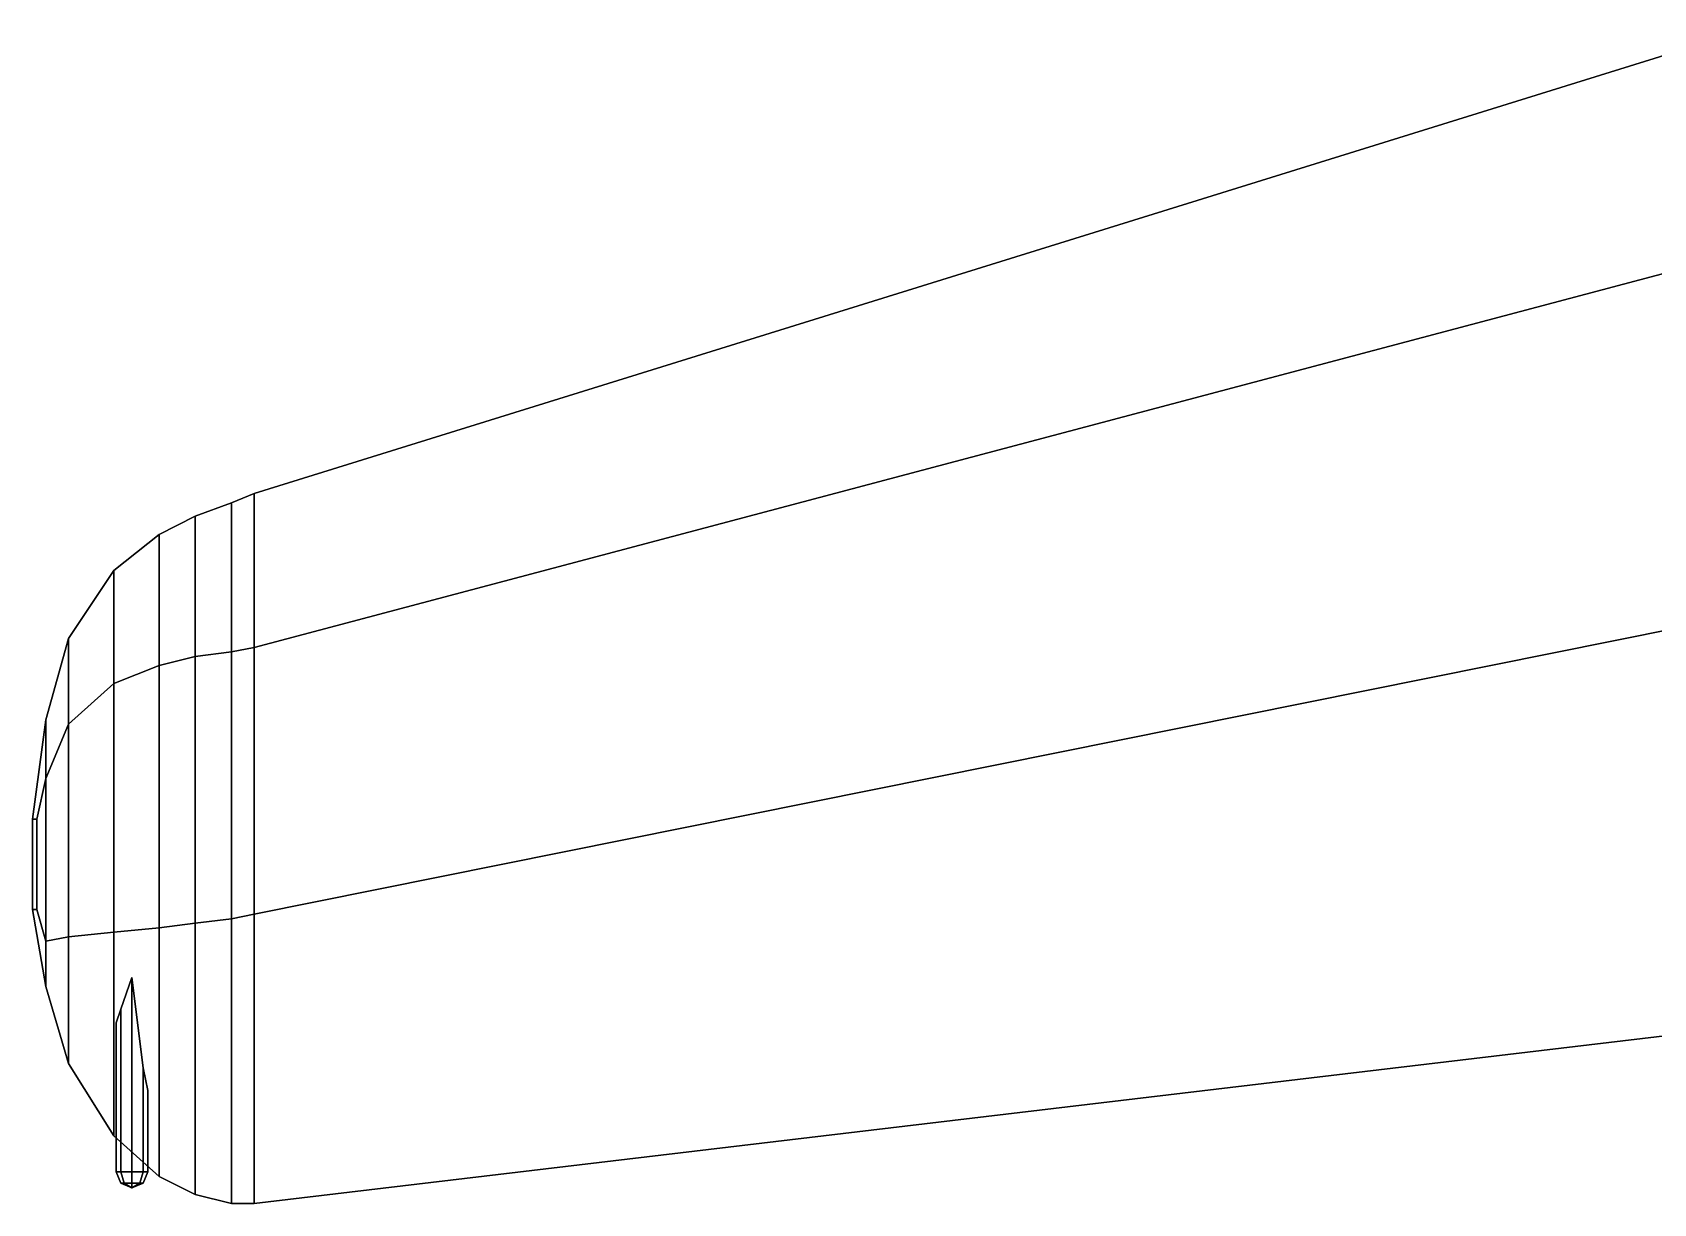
# Model space of a CAD drawing. Header units: millimetres. Extents: x -5.8 to 5.8, y -5.2 to 28.7.
# Drawn here: x -5.81 to -2.226, y -0.62 to 1.97 of the extents above; entities that cross this region are included whole.
import ezdxf

# ---------------------------------------------------------------- set-up
doc = ezdxf.new("R2010")
doc.units = ezdxf.units.MM
doc.layers.add('w2', color=4, linetype='Continuous')

msp = doc.modelspace()

# ---------------------------------------------------------------- linework, layer by layer
at = {"layer": 'w2'}
for points in [[(-5.32, 0.61, -0.42), (-2.04, 1.48, -0.68), (-2.04, 1.97, -0.54), (-5.32, 0.95, -0.35)], [(-5.32, 0.95, -0.35), (-2.04, 1.97, -0.54), (-2.04, 1.48, -0.37), (-5.32, 0.61, -0.27)], [(-2.04, 0.68, -0.68), (-2.04, 1.48, -0.68), (-5.32, 0.61, -0.42), (-5.32, 0.02, -0.42)], [(-5.32, 0.61, -0.27), (-2.04, 1.48, -0.37), (-2.04, 0.68, -0.37), (-5.32, 0.02, -0.27)], [(-5.37, 0.6, -0.41), (-5.32, 0.61, -0.42), (-5.32, 0.95, -0.35), (-5.37, 0.93, -0.34)], [(-5.37, 0.93, -0.34), (-5.32, 0.95, -0.35), (-5.32, 0.61, -0.27), (-5.37, 0.6, -0.27)], [(-5.53, 0.57, -0.38), (-5.45, 0.59, -0.4), (-5.45, 0.9, -0.34), (-5.53, 0.86, -0.33)], [(-5.53, 0.86, -0.33), (-5.45, 0.9, -0.34), (-5.45, 0.59, -0.26), (-5.53, 0.57, -0.26)], [(-5.45, 0.59, -0.4), (-5.37, 0.6, -0.41), (-5.37, 0.93, -0.34), (-5.45, 0.9, -0.34)], [(-5.45, 0.9, -0.34), (-5.37, 0.93, -0.34), (-5.37, 0.6, -0.27), (-5.45, 0.59, -0.26)], [(-5.63, 0.53, -0.36), (-5.53, 0.57, -0.38), (-5.53, 0.86, -0.33), (-5.63, 0.78, -0.31)], [(-5.63, 0.78, -0.31), (-5.53, 0.86, -0.33), (-5.53, 0.57, -0.26), (-5.63, 0.53, -0.26)], [(-5.73, 0.44, -0.34), (-5.63, 0.53, -0.36), (-5.63, 0.78, -0.31), (-5.73, 0.63, -0.3)], [(-5.73, 0.63, -0.3), (-5.63, 0.78, -0.31), (-5.63, 0.53, -0.26), (-5.73, 0.44, -0.26)], [(-5.32, -0.62, -0.35), (-2.04, -0.23, -0.54), (-2.04, 0.68, -0.68), (-5.32, 0.02, -0.42)], [(-5.32, 0.02, -0.27), (-2.04, 0.68, -0.37), (-2.04, -0.23, -0.54), (-5.32, -0.62, -0.35)], [(-5.78, 0.32, -0.32), (-5.73, 0.44, -0.34), (-5.73, 0.63, -0.3), (-5.78, 0.45, -0.29)], [(-5.78, 0.45, -0.29), (-5.73, 0.63, -0.3), (-5.73, 0.44, -0.26), (-5.78, 0.32, -0.26)], [(-5.32, 0.02, -0.42), (-5.32, 0.61, -0.42), (-5.37, 0.6, -0.41), (-5.37, 0.01, -0.41)], [(-5.37, 0.6, -0.27), (-5.32, 0.61, -0.27), (-5.32, 0.02, -0.27), (-5.37, 0.01, -0.27)], [(-5.45, 0, -0.4), (-5.45, 0.59, -0.4), (-5.53, 0.57, -0.38), (-5.53, -0.01, -0.38)], [(-5.53, 0.57, -0.26), (-5.45, 0.59, -0.26), (-5.45, 0, -0.26), (-5.53, -0.01, -0.26)], [(-5.37, 0.01, -0.41), (-5.37, 0.6, -0.41), (-5.45, 0.59, -0.4), (-5.45, 0, -0.4)], [(-5.45, 0.59, -0.26), (-5.37, 0.6, -0.27), (-5.37, 0.01, -0.27), (-5.45, 0, -0.26)], [(-5.53, -0.01, -0.38), (-5.53, 0.57, -0.38), (-5.63, 0.53, -0.36), (-5.63, -0.02, -0.36)], [(-5.63, 0.53, -0.26), (-5.53, 0.57, -0.26), (-5.53, -0.01, -0.26), (-5.63, -0.02, -0.26)], [(-5.63, -0.02, -0.36), (-5.63, 0.53, -0.36), (-5.73, 0.44, -0.34), (-5.73, -0.03, -0.34)], [(-5.73, 0.44, -0.26), (-5.63, 0.53, -0.26), (-5.63, -0.02, -0.26), (-5.73, -0.03, -0.26)], [(-5.8, 0.23, -0.3), (-5.78, 0.32, -0.32), (-5.78, 0.45, -0.29), (-5.81, 0.23, -0.29)], [(-5.81, 0.23, -0.29), (-5.78, 0.45, -0.29), (-5.78, 0.32, -0.26), (-5.8, 0.23, -0.28)], [(-5.73, -0.03, -0.34), (-5.73, 0.44, -0.34), (-5.78, 0.32, -0.32), (-5.78, -0.04, -0.32)], [(-5.78, 0.32, -0.26), (-5.73, 0.44, -0.26), (-5.73, -0.03, -0.26), (-5.78, -0.04, -0.26)], [(-5.78, -0.04, -0.32), (-5.78, 0.32, -0.32), (-5.8, 0.23, -0.3), (-5.8, 0.03, -0.3)], [(-5.8, 0.23, -0.28), (-5.78, 0.32, -0.26), (-5.78, -0.04, -0.26), (-5.8, 0.03, -0.28)], [(-5.8, 0.03, -0.3), (-5.8, 0.23, -0.3), (-5.81, 0.23, -0.29), (-5.81, 0.03, -0.29)], [(-5.81, 0.03, -0.29), (-5.81, 0.23, -0.29), (-5.8, 0.23, -0.28), (-5.8, 0.03, -0.28)], [(-5.81, 0.03, -0.29), (-5.78, -0.14, -0.29), (-5.78, -0.04, -0.32), (-5.8, 0.03, -0.3)], [(-5.8, 0.03, -0.28), (-5.78, -0.04, -0.26), (-5.78, -0.14, -0.29), (-5.81, 0.03, -0.29)], [(-5.53, -0.56, -0.33), (-5.45, -0.6, -0.34), (-5.45, 0, -0.4), (-5.53, -0.01, -0.38)], [(-5.53, -0.01, -0.26), (-5.45, 0, -0.26), (-5.45, -0.6, -0.34), (-5.53, -0.56, -0.33)], [(-5.45, -0.6, -0.34), (-5.37, -0.62, -0.34), (-5.37, 0.01, -0.41), (-5.45, 0, -0.4)], [(-5.45, 0, -0.26), (-5.37, 0.01, -0.27), (-5.37, -0.62, -0.34), (-5.45, -0.6, -0.34)], [(-5.37, -0.62, -0.34), (-5.32, -0.62, -0.35), (-5.32, 0.02, -0.42), (-5.37, 0.01, -0.41)], [(-5.37, 0.01, -0.27), (-5.32, 0.02, -0.27), (-5.32, -0.62, -0.35), (-5.37, -0.62, -0.34)], [(-5.78, -0.14, -0.29), (-5.73, -0.31, -0.3), (-5.73, -0.03, -0.34), (-5.78, -0.04, -0.32)], [(-5.78, -0.04, -0.26), (-5.73, -0.03, -0.26), (-5.73, -0.31, -0.3), (-5.78, -0.14, -0.29)], [(-5.73, -0.31, -0.3), (-5.63, -0.47, -0.31), (-5.63, -0.02, -0.36), (-5.73, -0.03, -0.34)], [(-5.73, -0.03, -0.26), (-5.63, -0.02, -0.26), (-5.63, -0.47, -0.31), (-5.73, -0.31, -0.3)], [(-5.63, -0.47, -0.31), (-5.53, -0.56, -0.33), (-5.53, -0.01, -0.38), (-5.63, -0.02, -0.36)], [(-5.63, -0.02, -0.26), (-5.53, -0.01, -0.26), (-5.53, -0.56, -0.33), (-5.63, -0.47, -0.31)], [(-5.59, -0.55, -0.285), (-5.6147, -0.55, -0.2953), (-5.6147, -0.19, -0.2953), (-5.59, -0.12, -0.285)], [(-5.6147, -0.55, -0.3447), (-5.59, -0.55, -0.355), (-5.59, -0.12, -0.355), (-5.6147, -0.19, -0.3447)], [(-5.59, -0.55, -0.355), (-5.5653, -0.55, -0.3447), (-5.5653, -0.32, -0.3447), (-5.59, -0.12, -0.355)], [(-5.5653, -0.55, -0.2953), (-5.59, -0.55, -0.285), (-5.59, -0.12, -0.285), (-5.5653, -0.32, -0.2953)], [(-5.6147, -0.55, -0.2953), (-5.625, -0.55, -0.32), (-5.625, -0.22, -0.32), (-5.6147, -0.19, -0.2953)], [(-5.625, -0.55, -0.32), (-5.6147, -0.55, -0.3447), (-5.6147, -0.19, -0.3447), (-5.625, -0.22, -0.32)], [(-5.5653, -0.55, -0.3447), (-5.555, -0.55, -0.32), (-5.555, -0.37, -0.32), (-5.5653, -0.32, -0.3447)], [(-5.555, -0.55, -0.32), (-5.5653, -0.55, -0.2953), (-5.5653, -0.32, -0.2953), (-5.555, -0.37, -0.32)], [(-5.6075, -0.5747, -0.3375), (-5.6147, -0.55, -0.3447), (-5.625, -0.55, -0.32), (-5.6147, -0.5747, -0.32)], [(-5.6147, -0.5747, -0.32), (-5.625, -0.55, -0.32), (-5.6147, -0.55, -0.2953), (-5.6075, -0.5747, -0.3025)], [(-5.59, -0.5747, -0.3447), (-5.59, -0.55, -0.355), (-5.6147, -0.55, -0.3447), (-5.6075, -0.5747, -0.3375)], [(-5.6075, -0.5747, -0.3025), (-5.6147, -0.55, -0.2953), (-5.59, -0.55, -0.285), (-5.59, -0.5747, -0.2953)], [(-5.59, -0.5747, -0.2953), (-5.59, -0.55, -0.285), (-5.5653, -0.55, -0.2953), (-5.5725, -0.5747, -0.3025)], [(-5.5725, -0.5747, -0.3375), (-5.5653, -0.55, -0.3447), (-5.59, -0.55, -0.355), (-5.59, -0.5747, -0.3447)], [(-5.5725, -0.5747, -0.3025), (-5.5653, -0.55, -0.2953), (-5.555, -0.55, -0.32), (-5.5653, -0.5747, -0.32)], [(-5.5653, -0.5747, -0.32), (-5.555, -0.55, -0.32), (-5.5653, -0.55, -0.3447), (-5.5725, -0.5747, -0.3375)], [(-5.59, -0.585, -0.32), (-5.6075, -0.5747, -0.3375), (-5.6147, -0.5747, -0.32), (-5.59, -0.585, -0.32)], [(-5.59, -0.585, -0.32), (-5.6147, -0.5747, -0.32), (-5.6075, -0.5747, -0.3025), (-5.59, -0.585, -0.32)], [(-5.59, -0.585, -0.32), (-5.59, -0.5747, -0.3447), (-5.6075, -0.5747, -0.3375), (-5.59, -0.585, -0.32)], [(-5.59, -0.585, -0.32), (-5.6075, -0.5747, -0.3025), (-5.59, -0.5747, -0.2953), (-5.59, -0.585, -0.32)], [(-5.59, -0.585, -0.32), (-5.59, -0.5747, -0.2953), (-5.5725, -0.5747, -0.3025), (-5.59, -0.585, -0.32)], [(-5.59, -0.585, -0.32), (-5.5725, -0.5747, -0.3025), (-5.5653, -0.5747, -0.32), (-5.59, -0.585, -0.32)], [(-5.59, -0.585, -0.32), (-5.5653, -0.5747, -0.32), (-5.5725, -0.5747, -0.3375), (-5.59, -0.585, -0.32)], [(-5.59, -0.585, -0.32), (-5.5725, -0.5747, -0.3375), (-5.59, -0.5747, -0.3447), (-5.59, -0.585, -0.32)]]:
    msp.add_3dface(points, dxfattribs=at)

doc.saveas('drawing.dxf')
